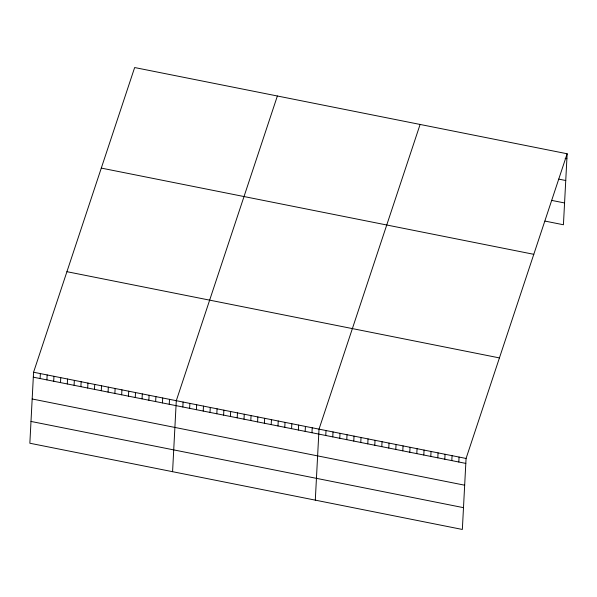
<?xml version="1.0" encoding="UTF-8"?>
<svg xmlns="http://www.w3.org/2000/svg" width="597" height="597" viewBox="0 0 597 597"><rect width="100%" height="100%" fill="white"/><g stroke="black" fill="none" stroke-linecap="round" stroke-linejoin="round"><path stroke-width="0.9" d="M33.574 372.237L29.85 443.235L462.347 529.457L466.07 458.459L567.15 153.765L134.653 67.543L33.574 372.237L466.07 458.459M40.111 378.543L40.365 373.588M46.902 379.893L47.163 374.946M53.7 381.252L53.961 376.304M60.498 382.602L60.76 377.655M67.297 383.961L67.551 379.013M74.088 385.311L74.349 380.364M80.886 386.669L81.147 381.722M87.684 388.028L87.946 383.073M94.483 389.378L94.736 384.431M101.274 390.736L101.535 385.781M108.072 392.087L108.333 387.14M114.87 393.445L115.131 388.498M121.669 394.796L121.922 389.848M128.459 396.154L128.721 391.207M135.258 397.512L135.519 392.557M142.056 398.863L142.31 393.916M148.847 400.221L149.108 395.266M155.645 401.572L155.907 396.624M162.444 402.93L162.705 397.975M169.242 404.281L169.496 399.333M172.578 471.69L176.294 400.691L277.374 95.998M182.831 406.99L183.092 402.042M189.63 408.348L189.891 403.4M196.428 409.706L196.682 404.751M203.219 411.057L203.48 406.109M210.017 412.415L210.278 407.46M216.815 413.766L217.077 408.818M223.614 415.124L223.868 410.169M230.405 416.475L230.666 411.527M237.203 417.833L237.464 412.885M244.001 419.184L244.263 414.236M250.8 420.542L251.053 415.594M257.591 421.9L257.852 416.945M264.389 423.251L264.65 418.303M271.187 424.609L271.448 419.654M277.986 425.959L278.239 421.012M284.776 427.318L285.038 422.37M291.575 428.668L291.836 423.721M298.373 430.027L298.634 425.079M305.171 431.377L305.425 426.43M311.962 432.735L312.224 427.788M315.298 500.144L319.022 429.139L420.101 124.445M325.761 435.489L326.022 430.534M332.768 436.885L333.022 431.929M339.768 438.28L340.029 433.325M346.767 439.676L347.029 434.728M353.775 441.071L354.028 436.123M360.775 442.467L361.036 437.519M367.774 443.862L368.036 438.914M374.782 445.258L375.043 440.31M381.781 446.653L382.043 441.705M388.781 448.048L389.043 443.101M395.789 449.444L396.05 444.496M402.788 450.839L403.05 445.892M409.788 452.235L410.049 447.287M416.796 453.63L417.057 448.683M423.795 455.026L424.057 450.078M430.795 456.421L431.056 451.474M437.802 457.824L438.064 452.869M444.802 459.22L445.063 454.265M451.802 460.615L452.063 455.66M458.809 462.011L459.071 457.056M567.15 153.765L563.426 224.763L545.046 221.099M565.143 158.362L566.889 158.712M558.747 179.115L565.747 180.51M551.441 200.346L564.568 202.965M101.296 168.093L533.793 254.315M66.931 271.687L499.428 357.909M33.313 377.185L465.809 463.406M32.171 398.983L464.667 485.204M30.992 421.437L463.488 507.659"/></g></svg>
